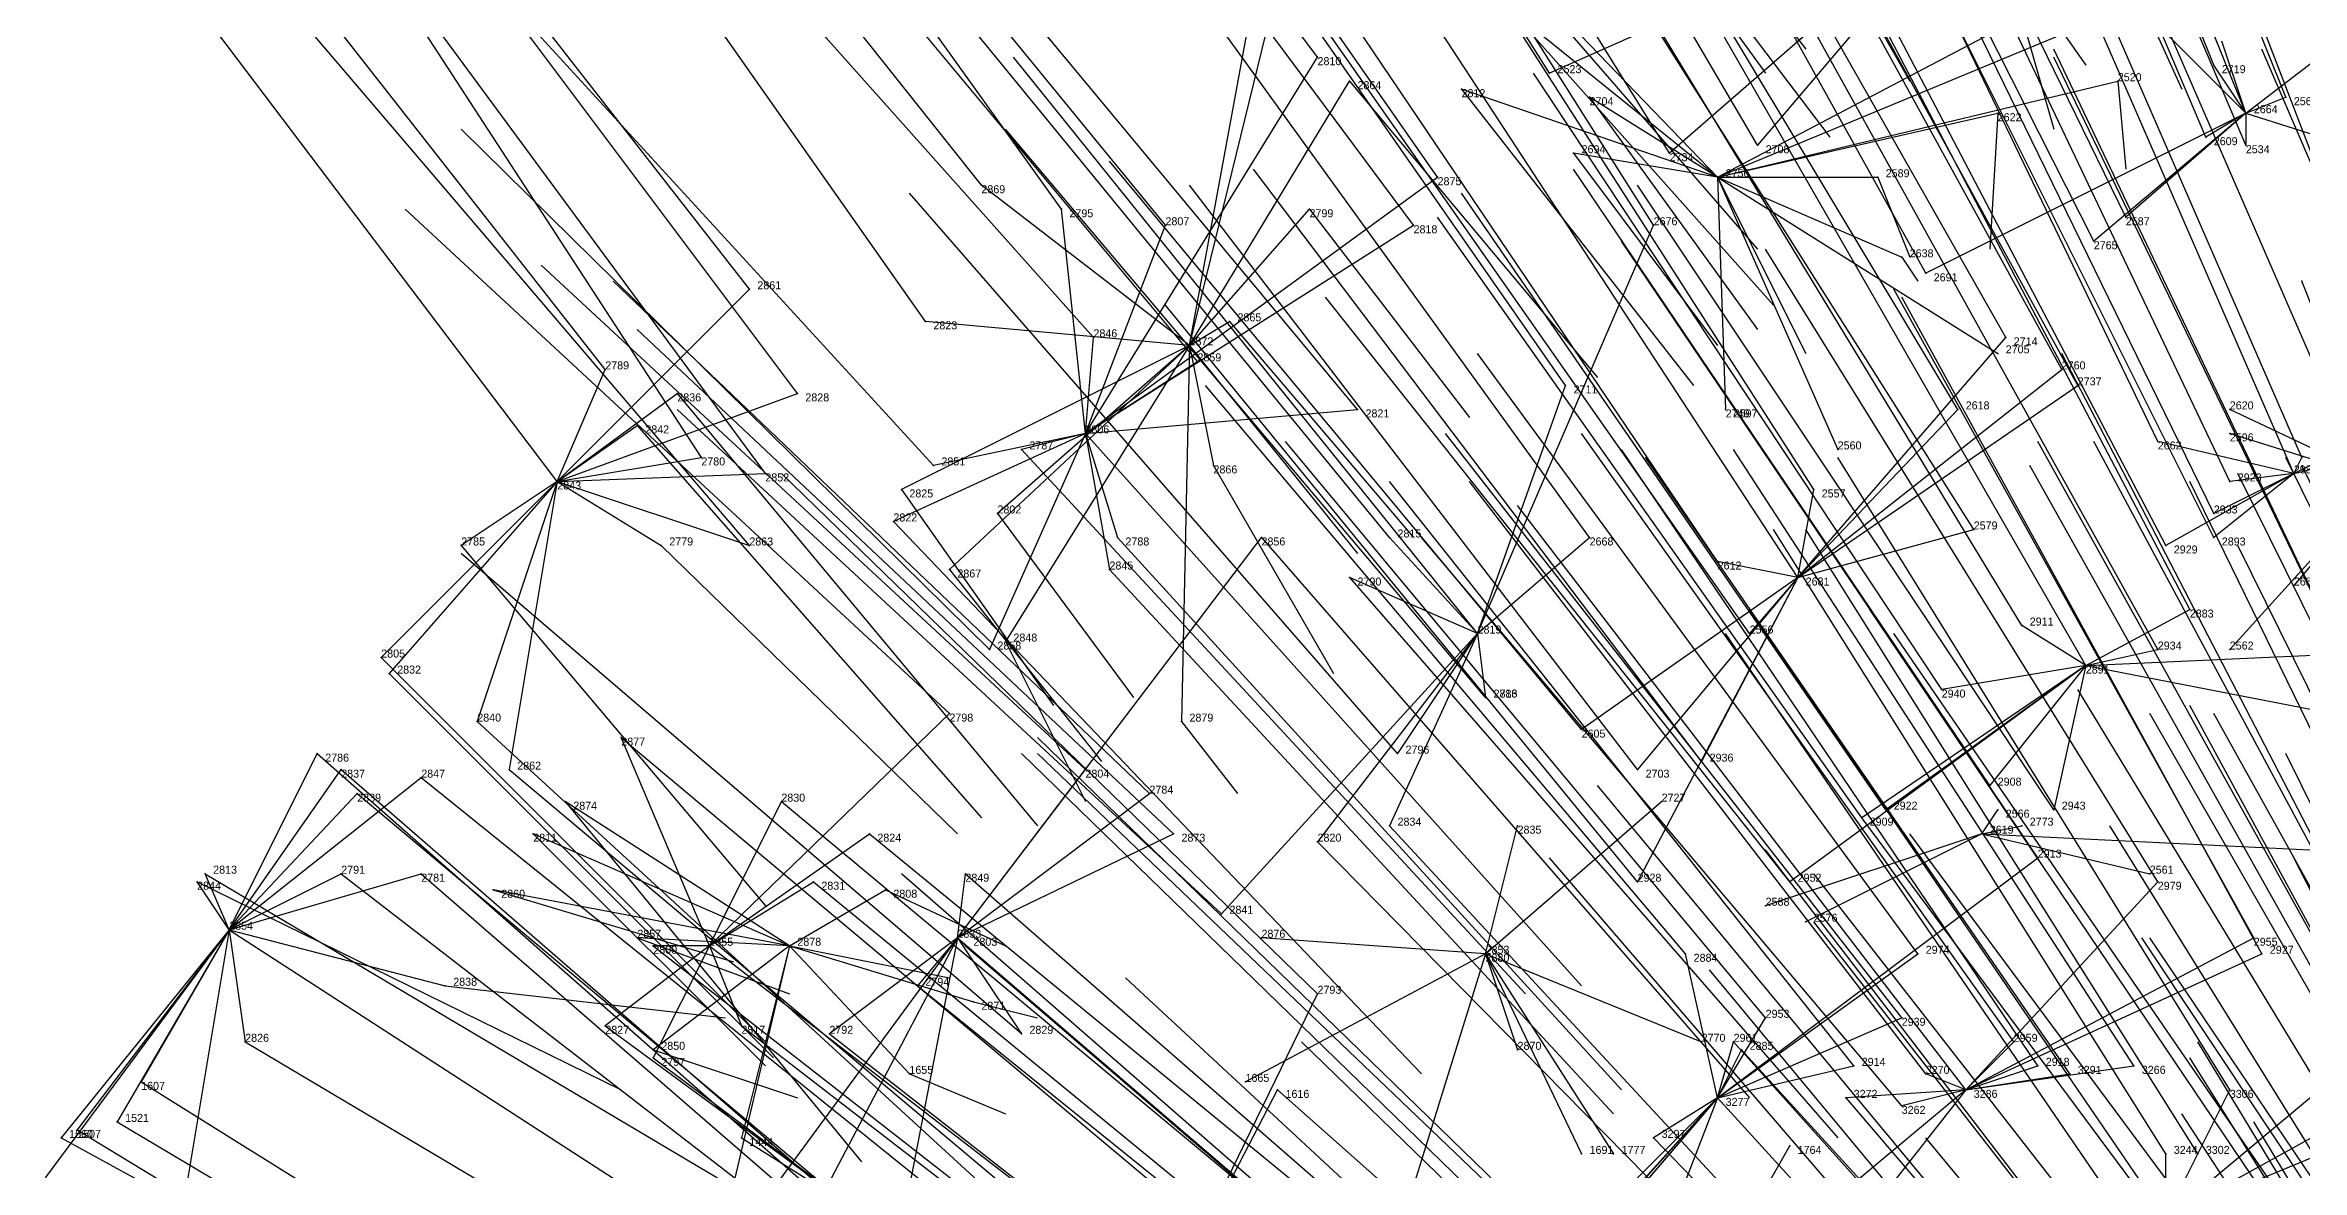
# Model space of a CAD drawing. Extents: x -0.5 to 0.59, y -0.5 to 0.58.
# Drawn here: x -0.433 to -0.151, y 0.243 to 0.3835 of the extents above; entities that cross this region are included whole.
import ezdxf

# ---------------------------------------------------------------- set-up
doc = ezdxf.new("R2010")
doc.units = 0
for name, color, linetype in [('Facilities', 3, 'CONTINUOUS'), ('Facilities_lines', 3, 'CONTINUOUS'), ('Normals', 1, 'CONTINUOUS'), ('Source_points', 5, 'CONTINUOUS'), ('Text', 3, 'CONTINUOUS')]:
    doc.layers.add(name, color=color, linetype=linetype)

msp = doc.modelspace()

# ---------------------------------------------------------------- linework, layer by layer
at = {"layer": 'Facilities', "color": 3}
for p in [(-0.158, 0.375, -1.018), (-0.224, 0.367, -1.25), (-0.29, 0.346, -1.25), (-0.303, 0.335, -1.13), (-0.152, 0.33, -0.909), (-0.369, 0.329, -1.236), (-0.214, 0.317, -0.956), (-0.254, 0.31, -1.003), (-0.178, 0.306, -0.885), (-0.191, 0.285, -1.25), (-0.41, 0.273, -1.233), (-0.35, 0.271, -1.108), (-0.34, 0.271, -1.25), (-0.319, 0.272, -1.049), (-0.253, 0.27, -1.25), (-0.224, 0.252, -0.842), (-0.193, 0.253, -0.794)]:
    msp.add_point(p, dxfattribs=at)
at = {"layer": 'Facilities_lines', "color": 3}
for p, q in [((-0.191, 0.404, -1.118), (-0.245, 0.38, -1.13)), ((-0.191, 0.404, -1.118), (-0.23, 0.37, -1.089)), ((-0.191, 0.404, -1.118), (-0.219, 0.371, -1.076)), ((-0.29, 0.346, -1.25), (-0.277, 0.399, -1.213)), ((-0.158, 0.375, -1.018), (-0.128, 0.398, -1.044)), ((-0.29, 0.346, -1.25), (-0.281, 0.395, -1.213)), ((-0.224, 0.367, -1.25), (-0.252, 0.396, -1.25)), ((-0.224, 0.367, -1.25), (-0.25, 0.388, -1.25)), ((-0.224, 0.367, -1.25), (-0.171, 0.389, -1.25)), ((-0.224, 0.367, -1.25), (-0.186, 0.387, -1.25)), ((-0.158, 0.375, -1.018), (-0.169, 0.386, -1.053)), ((-0.158, 0.375, -1.018), (-0.161, 0.384, -1.041)), ((-0.303, 0.335, -1.13), (-0.274, 0.382, -1.175)), ((-0.158, 0.375, -1.018), (-0.162, 0.381, -1.034)), ((-0.29, 0.346, -1.25), (-0.27, 0.379, -1.25)), ((-0.224, 0.367, -1.25), (-0.256, 0.378, -1.25)), ((-0.224, 0.367, -1.25), (-0.174, 0.379, -1.25)), ((-0.224, 0.367, -1.25), (-0.24, 0.377, -1.25)), ((-0.158, 0.375, -1.018), (-0.153, 0.377, -1.016)), ((-0.224, 0.367, -1.25), (-0.189, 0.375, -1.25)), ((-0.158, 0.375, -1.018), (-0.198, 0.355, -1.016)), ((-0.158, 0.375, -1.018), (-0.177, 0.359, -1.001)), ((-0.158, 0.375, -1.018), (-0.173, 0.362, -1.003)), ((-0.158, 0.375, -1.018), (-0.163, 0.372, -1.015)), ((-0.158, 0.375, -1.018), (-0.158, 0.371, -1.007)), ((-0.158, 0.375, -1.018), (-0.139, 0.369, -0.987)), ((-0.224, 0.367, -1.25), (-0.242, 0.37, -1.25)), ((-0.303, 0.335, -1.13), (-0.259, 0.367, -1.123)), ((-0.224, 0.367, -1.25), (-0.204, 0.367, -1.25)), ((-0.224, 0.367, -1.25), (-0.209, 0.333, -1.25)), ((-0.224, 0.367, -1.25), (-0.223, 0.338, -1.25)), ((-0.224, 0.367, -1.25), (-0.201, 0.357, -1.25)), ((-0.224, 0.367, -1.25), (-0.223, 0.338, -1.25)), ((-0.224, 0.367, -1.25), (-0.189, 0.345, -1.25)), ((-0.29, 0.346, -1.25), (-0.316, 0.366, -1.209)), ((-0.303, 0.335, -1.13), (-0.306, 0.363, -1.186)), ((-0.303, 0.335, -1.13), (-0.293, 0.361, -1.163)), ((-0.303, 0.335, -1.13), (-0.262, 0.361, -1.115)), ((-0.29, 0.346, -1.25), (-0.275, 0.363, -1.25)), ((-0.254, 0.31, -1.003), (-0.232, 0.361, -1.074)), ((-0.369, 0.329, -1.236), (-0.345, 0.353, -1.234)), ((-0.141, 0.329, -1.25), (-0.151, 0.354, -1.25)), ((-0.29, 0.346, -1.25), (-0.323, 0.349, -1.25)), ((-0.303, 0.335, -1.13), (-0.302, 0.347, -1.152)), ((-0.29, 0.346, -1.25), (-0.285, 0.349, -1.25)), ((-0.214, 0.317, -0.956), (-0.188, 0.347, -0.985)), ((-0.29, 0.346, -1.25), (-0.326, 0.328, -1.25)), ((-0.29, 0.346, -1.25), (-0.32, 0.318, -1.25)), ((-0.29, 0.346, -1.25), (-0.314, 0.325, -1.25)), ((-0.29, 0.346, -1.25), (-0.313, 0.309, -1.25)), ((-0.29, 0.346, -1.25), (-0.291, 0.299, -1.25)), ((-0.29, 0.346, -1.25), (-0.287, 0.331, -1.25)), ((-0.369, 0.329, -1.236), (-0.363, 0.343, -1.249)), ((-0.303, 0.335, -1.13), (-0.289, 0.344, -1.125)), ((-0.214, 0.317, -0.956), (-0.181, 0.343, -0.97)), ((-0.369, 0.329, -1.236), (-0.339, 0.34, -1.199)), ((-0.369, 0.329, -1.236), (-0.354, 0.34, -1.25)), ((-0.254, 0.31, -1.003), (-0.243, 0.341, -1.046)), ((-0.214, 0.317, -0.956), (-0.179, 0.341, -0.964)), ((-0.152, 0.33, -0.909), (-0.13, 0.341, -0.912)), ((-0.369, 0.329, -1.236), (-0.359, 0.336, -1.25)), ((-0.303, 0.335, -1.13), (-0.269, 0.338, -1.079)), ((-0.214, 0.317, -0.956), (-0.194, 0.338, -0.975)), ((-0.141, 0.329, -1.25), (-0.16, 0.338, -1.25)), ((-0.303, 0.335, -1.13), (-0.327, 0.324, -1.152)), ((-0.303, 0.335, -1.13), (-0.322, 0.331, -1.155)), ((-0.303, 0.335, -1.13), (-0.315, 0.308, -1.101)), ((-0.303, 0.335, -1.13), (-0.311, 0.333, -1.139)), ((-0.303, 0.335, -1.13), (-0.299, 0.322, -1.098)), ((-0.303, 0.335, -1.13), (-0.3, 0.318, -1.093)), ((-0.152, 0.33, -0.909), (-0.169, 0.334, -0.935)), ((-0.141, 0.329, -1.25), (-0.16, 0.335, -1.25)), ((-0.152, 0.33, -0.909), (-0.136, 0.334, -0.9)), ((-0.369, 0.329, -1.236), (-0.351, 0.332, -1.207)), ((-0.369, 0.329, -1.236), (-0.343, 0.33, -1.189)), ((-0.152, 0.33, -0.909), (-0.168, 0.321, -0.905)), ((-0.152, 0.33, -0.909), (-0.162, 0.322, -0.9)), ((-0.152, 0.33, -0.909), (-0.162, 0.325, -0.909)), ((-0.152, 0.33, -0.909), (-0.16, 0.329, -0.915)), ((-0.152, 0.33, -0.909), (-0.151, 0.332, -0.912)), ((-0.369, 0.329, -1.236), (-0.391, 0.307, -1.243)), ((-0.369, 0.329, -1.236), (-0.39, 0.305, -1.25)), ((-0.369, 0.329, -1.236), (-0.381, 0.321, -1.247)), ((-0.369, 0.329, -1.236), (-0.379, 0.299, -1.208)), ((-0.369, 0.329, -1.236), (-0.375, 0.293, -1.19)), ((-0.369, 0.329, -1.236), (-0.356, 0.321, -1.25)), ((-0.369, 0.329, -1.236), (-0.345, 0.321, -1.179)), ((-0.214, 0.317, -0.956), (-0.212, 0.328, -0.975)), ((-0.141, 0.329, -1.25), (-0.16, 0.308, -1.25)), ((-0.141, 0.329, -1.25), (-0.152, 0.316, -1.25)), ((-0.319, 0.272, -1.049), (-0.281, 0.322, -1.068)), ((-0.254, 0.31, -1.003), (-0.265, 0.322, -1.042)), ((-0.254, 0.31, -1.003), (-0.24, 0.322, -1.004)), ((-0.214, 0.317, -0.956), (-0.192, 0.323, -0.939)), ((-0.214, 0.317, -0.956), (-0.224, 0.319, -0.974)), ((-0.254, 0.31, -1.003), (-0.27, 0.317, -1.041)), ((-0.214, 0.317, -0.956), (-0.241, 0.298, -0.958)), ((-0.214, 0.317, -0.956), (-0.234, 0.293, -0.937)), ((-0.214, 0.317, -0.956), (-0.234, 0.279, -0.912)), ((-0.214, 0.317, -0.956), (-0.226, 0.294, -0.927)), ((-0.214, 0.317, -0.956), (-0.22, 0.31, -0.952)), ((-0.178, 0.306, -0.885), (-0.186, 0.311, -0.907)), ((-0.178, 0.306, -0.885), (-0.165, 0.313, -0.884)), ((-0.254, 0.31, -1.003), (-0.286, 0.275, -0.992)), ((-0.254, 0.31, -1.003), (-0.274, 0.284, -0.987)), ((-0.254, 0.31, -1.003), (-0.265, 0.286, -0.975)), ((-0.254, 0.31, -1.003), (-0.264, 0.295, -0.99)), ((-0.254, 0.31, -1.003), (-0.253, 0.302, -0.985)), ((-0.254, 0.31, -1.003), (-0.253, 0.302, -0.985)), ((-0.178, 0.306, -0.885), (-0.134, 0.308, -0.84)), ((-0.178, 0.306, -0.885), (-0.169, 0.308, -0.88)), ((-0.178, 0.306, -0.885), (-0.215, 0.279, -0.881)), ((-0.178, 0.306, -0.885), (-0.206, 0.287, -0.882)), ((-0.178, 0.306, -0.885), (-0.203, 0.288, -0.881)), ((-0.178, 0.306, -0.885), (-0.196, 0.303, -0.902)), ((-0.178, 0.306, -0.885), (-0.19, 0.291, -0.869)), ((-0.178, 0.306, -0.885), (-0.182, 0.288, -0.853)), ((-0.178, 0.306, -0.885), (-0.142, 0.299, -0.828)), ((-0.178, 0.306, -0.885), (-0.142, 0.299, -0.828)), ((-0.35, 0.271, -1.108), (-0.32, 0.3, -1.096)), ((-0.35, 0.271, -1.108), (-0.361, 0.297, -1.169)), ((-0.41, 0.273, -1.233), (-0.399, 0.295, -1.24)), ((-0.41, 0.273, -1.233), (-0.396, 0.293, -1.232)), ((-0.41, 0.273, -1.233), (-0.386, 0.292, -1.21)), ((-0.319, 0.272, -1.049), (-0.303, 0.293, -1.054)), ((-0.41, 0.273, -1.233), (-0.394, 0.29, -1.223)), ((-0.34, 0.271, -1.25), (-0.368, 0.289, -1.25)), ((-0.35, 0.271, -1.108), (-0.341, 0.289, -1.119)), ((-0.319, 0.272, -1.049), (-0.295, 0.29, -1.035)), ((-0.253, 0.27, -1.25), (-0.231, 0.289, -1.25)), ((-0.191, 0.285, -1.25), (-0.189, 0.288, -1.25)), ((-0.34, 0.271, -1.25), (-0.372, 0.285, -1.25)), ((-0.35, 0.271, -1.108), (-0.33, 0.285, -1.089)), ((-0.319, 0.272, -1.049), (-0.292, 0.285, -1.019)), ((-0.253, 0.27, -1.25), (-0.249, 0.286, -1.25)), ((-0.191, 0.285, -1.25), (-0.218, 0.276, -1.25)), ((-0.191, 0.285, -1.25), (-0.213, 0.274, -1.25)), ((-0.191, 0.285, -1.25), (-0.186, 0.286, -1.25)), ((-0.191, 0.285, -1.25), (-0.17, 0.28, -1.25)), ((-0.191, 0.285, -1.25), (-0.15, 0.283, -1.25)), ((-0.41, 0.273, -1.233), (-0.413, 0.28, -1.247)), ((-0.41, 0.273, -1.233), (-0.386, 0.28, -1.192)), ((-0.41, 0.273, -1.233), (-0.396, 0.28, -1.213)), ((-0.319, 0.272, -1.049), (-0.318, 0.28, -1.059)), ((-0.224, 0.252, -0.842), (-0.184, 0.282, -0.843)), ((-0.41, 0.273, -1.233), (-0.414, 0.279, -1.248)), ((-0.34, 0.271, -1.25), (-0.377, 0.278, -1.25)), ((-0.35, 0.271, -1.108), (-0.337, 0.279, -1.093)), ((-0.34, 0.271, -1.25), (-0.328, 0.278, -1.25)), ((-0.193, 0.253, -0.794), (-0.169, 0.279, -0.815)), ((-0.41, 0.273, -1.233), (-0.433, 0.242, -1.241)), ((-0.41, 0.273, -1.233), (-0.431, 0.247, -1.242)), ((-0.41, 0.273, -1.233), (-0.429, 0.248, -1.239)), ((-0.41, 0.273, -1.233), (-0.424, 0.249, -1.229)), ((-0.41, 0.273, -1.233), (-0.421, 0.254, -1.229)), ((-0.41, 0.273, -1.233), (-0.416, 0.237, -1.25)), ((-0.41, 0.273, -1.233), (-0.408, 0.259, -1.209)), ((-0.41, 0.273, -1.233), (-0.383, 0.266, -1.25)), ((-0.35, 0.271, -1.108), (-0.363, 0.261, -1.118)), ((-0.34, 0.271, -1.25), (-0.359, 0.272, -1.25)), ((-0.35, 0.271, -1.108), (-0.357, 0.257, -1.099)), ((-0.35, 0.271, -1.108), (-0.357, 0.271, -1.121)), ((-0.34, 0.271, -1.25), (-0.357, 0.258, -1.25)), ((-0.319, 0.272, -1.049), (-0.351, 0.211, -1.025)), ((-0.35, 0.271, -1.108), (-0.346, 0.261, -1.083)), ((-0.34, 0.271, -1.25), (-0.348, 0.237, -1.25)), ((-0.34, 0.271, -1.25), (-0.346, 0.247, -1.25)), ((-0.319, 0.272, -1.049), (-0.344, 0.238, -1.046)), ((-0.34, 0.271, -1.25), (-0.325, 0.255, -1.25)), ((-0.34, 0.271, -1.25), (-0.317, 0.264, -1.25)), ((-0.319, 0.272, -1.049), (-0.335, 0.26, -1.061)), ((-0.319, 0.272, -1.049), (-0.325, 0.241, -1.012)), ((-0.319, 0.272, -1.049), (-0.324, 0.266, -1.047)), ((-0.319, 0.272, -1.049), (-0.318, 0.271, -1.045)), ((-0.319, 0.272, -1.049), (-0.311, 0.26, -1.014)), ((-0.253, 0.27, -1.25), (-0.281, 0.272, -1.25)), ((-0.193, 0.253, -0.794), (-0.157, 0.272, -0.784)), ((-0.253, 0.27, -1.25), (-0.283, 0.254, -1.25)), ((-0.253, 0.27, -1.25), (-0.262, 0.241, -1.25)), ((-0.253, 0.27, -1.25), (-0.241, 0.245, -1.25)), ((-0.253, 0.27, -1.25), (-0.237, 0.245, -1.25)), ((-0.253, 0.27, -1.25), (-0.253, 0.27, -1.25)), ((-0.253, 0.27, -1.25), (-0.249, 0.258, -1.25)), ((-0.253, 0.27, -1.25), (-0.226, 0.259, -1.25)), ((-0.224, 0.252, -0.842), (-0.228, 0.27, -0.882)), ((-0.224, 0.252, -0.842), (-0.199, 0.27, -0.838)), ((-0.193, 0.253, -0.794), (-0.156, 0.27, -0.78)), ((-0.293, 0.226, -0.926), (-0.274, 0.265, -0.954)), ((-0.224, 0.252, -0.842), (-0.218, 0.262, -0.853)), ((-0.224, 0.252, -0.842), (-0.201, 0.262, -0.825)), ((-0.168, 0.237, -0.726), (-0.138, 0.262, -0.74)), ((-0.224, 0.252, -0.842), (-0.222, 0.259, -0.853)), ((-0.224, 0.252, -0.842), (-0.221, 0.258, -0.849)), ((-0.193, 0.253, -0.794), (-0.187, 0.259, -0.8)), ((-0.224, 0.252, -0.842), (-0.207, 0.256, -0.823)), ((-0.193, 0.253, -0.794), (-0.198, 0.255, -0.808)), ((-0.193, 0.253, -0.794), (-0.184, 0.256, -0.788)), ((-0.193, 0.253, -0.794), (-0.172, 0.256, -0.77)), ((-0.193, 0.253, -0.794), (-0.18, 0.255, -0.781)), ((-0.293, 0.226, -0.926), (-0.279, 0.253, -0.94)), ((-0.224, 0.252, -0.842), (-0.244, 0.23, -0.839)), ((-0.224, 0.252, -0.842), (-0.242, 0.232, -0.838)), ((-0.224, 0.252, -0.842), (-0.242, 0.231, -0.837)), ((-0.224, 0.252, -0.842), (-0.236, 0.238, -0.839)), ((-0.224, 0.252, -0.842), (-0.236, 0.24, -0.84)), ((-0.224, 0.252, -0.842), (-0.232, 0.247, -0.847)), ((-0.224, 0.252, -0.842), (-0.231, 0.234, -0.821)), ((-0.193, 0.253, -0.794), (-0.217, 0.233, -0.796)), ((-0.193, 0.253, -0.794), (-0.208, 0.252, -0.817)), ((-0.193, 0.253, -0.794), (-0.204, 0.239, -0.784)), ((-0.193, 0.253, -0.794), (-0.201, 0.251, -0.804)), ((-0.168, 0.237, -0.726), (-0.139, 0.253, -0.722)), ((-0.168, 0.237, -0.726), (-0.16, 0.253, -0.748)), ((-0.168, 0.237, -0.726), (-0.139, 0.249, -0.714)), ((-0.236, 0.209, -1.25), (-0.215, 0.246, -1.25)), ((-0.168, 0.237, -0.726), (-0.168, 0.245, -0.743)), ((-0.168, 0.237, -0.726), (-0.164, 0.245, -0.737))]:
    msp.add_line(p, q, dxfattribs=at)
at = {"layer": 'Normals', "color": 1}
for p, q in [((-0.162, 0.381, -1.034), (-0.196, 0.467, -0.996)), ((-0.274, 0.382, -1.175), (-0.333, 0.461, -1.163)), ((-0.158, 0.375, -1.018), (-0.193, 0.461, -0.98)), ((-0.153, 0.377, -1.016), (-0.187, 0.462, -0.978)), ((-0.245, 0.38, -1.13), (-0.294, 0.458, -1.092)), ((-0.163, 0.372, -1.015), (-0.199, 0.457, -0.977)), ((-0.158, 0.371, -1.007), (-0.194, 0.456, -0.97)), ((-0.23, 0.37, -1.089), (-0.279, 0.449, -1.052)), ((-0.219, 0.371, -1.076), (-0.266, 0.451, -1.039)), ((-0.173, 0.362, -1.003), (-0.214, 0.446, -0.966)), ((-0.316, 0.366, -1.209), (-0.378, 0.444, -1.209)), ((-0.306, 0.363, -1.186), (-0.364, 0.444, -1.179)), ((-0.259, 0.367, -1.123), (-0.312, 0.443, -1.085)), ((-0.232, 0.361, -1.074), (-0.282, 0.44, -1.037)), ((-0.177, 0.359, -1.001), (-0.219, 0.442, -0.965)), ((-0.293, 0.361, -1.163), (-0.356, 0.438, -1.15)), ((-0.262, 0.361, -1.115), (-0.317, 0.435, -1.077)), ((-0.198, 0.355, -1.016), (-0.243, 0.436, -0.979)), ((-0.345, 0.353, -1.234), (-0.405, 0.43, -1.255)), ((-0.188, 0.347, -0.985), (-0.234, 0.428, -0.949)), ((-0.181, 0.343, -0.97), (-0.226, 0.425, -0.934)), ((-0.302, 0.347, -1.152), (-0.368, 0.421, -1.132)), ((-0.243, 0.422, -1.25), (-0.213, 0.383, -1.163)), ((-0.179, 0.341, -0.964), (-0.224, 0.423, -0.928)), ((-0.206, 0.421, -1.25), (-0.178, 0.381, -1.163)), ((-0.339, 0.34, -1.199), (-0.399, 0.42, -1.202)), ((-0.194, 0.338, -0.975), (-0.242, 0.418, -0.939)), ((-0.136, 0.334, -0.9), (-0.169, 0.42, -0.864)), ((-0.351, 0.332, -1.207), (-0.405, 0.415, -1.222)), ((-0.289, 0.344, -1.125), (-0.349, 0.416, -1.087)), ((-0.243, 0.341, -1.046), (-0.296, 0.417, -1.009)), ((-0.245, 0.417, -1.25), (-0.218, 0.38, -1.161)), ((-0.221, 0.416, -1.25), (-0.2, 0.379, -1.159)), ((-0.169, 0.334, -0.935), (-0.209, 0.417, -0.897)), ((-0.152, 0.33, -0.909), (-0.189, 0.415, -0.872)), ((-0.151, 0.332, -0.912), (-0.188, 0.417, -0.875)), ((-0.323, 0.349, -1.25), (-0.368, 0.413, -1.312)), ((-0.16, 0.329, -0.915), (-0.2, 0.413, -0.878)), ((-0.343, 0.33, -1.189), (-0.402, 0.41, -1.187)), ((-0.269, 0.338, -1.079), (-0.328, 0.409, -1.043)), ((-0.238, 0.409, -1.25), (-0.21, 0.372, -1.161)), ((-0.162, 0.325, -0.909), (-0.203, 0.409, -0.872)), ((-0.363, 0.343, -1.249), (-0.414, 0.408, -1.305)), ((-0.212, 0.328, -0.975), (-0.262, 0.406, -0.94)), ((-0.162, 0.322, -0.9), (-0.203, 0.404, -0.862)), ((-0.322, 0.331, -1.155), (-0.388, 0.403, -1.131)), ((-0.192, 0.323, -0.939), (-0.242, 0.402, -0.904)), ((-0.168, 0.321, -0.905), (-0.211, 0.403, -0.867)), ((-0.24, 0.322, -1.004), (-0.295, 0.398, -0.968)), ((-0.369, 0.329, -1.236), (-0.419, 0.395, -1.292)), ((-0.345, 0.321, -1.179), (-0.409, 0.396, -1.163)), ((-0.224, 0.319, -0.974), (-0.276, 0.396, -0.939)), ((-0.214, 0.317, -0.956), (-0.265, 0.395, -0.92)), ((-0.252, 0.396, -1.25), (-0.219, 0.358, -1.163)), ((-0.165, 0.313, -0.884), (-0.208, 0.395, -0.846)), ((-0.265, 0.322, -1.042), (-0.324, 0.394, -1.005)), ((-0.134, 0.308, -0.84), (-0.171, 0.393, -0.801)), ((-0.186, 0.311, -0.907), (-0.234, 0.39, -0.869)), ((-0.22, 0.31, -0.952), (-0.274, 0.387, -0.915)), ((-0.25, 0.388, -1.25), (-0.217, 0.351, -1.163)), ((-0.169, 0.308, -0.88), (-0.214, 0.389, -0.841)), ((-0.186, 0.387, -1.25), (-0.182, 0.373, -1.151)), ((-0.171, 0.389, -1.25), (-0.166, 0.378, -1.151)), ((-0.178, 0.306, -0.885), (-0.224, 0.386, -0.846)), ((-0.254, 0.31, -1.003), (-0.312, 0.382, -0.965)), ((-0.142, 0.299, -0.828), (-0.182, 0.383, -0.79)), ((-0.142, 0.299, -0.828), (-0.182, 0.382, -0.789)), ((-0.119, 0.297, -0.8), (-0.156, 0.383, -0.764)), ((-0.27, 0.379, -1.25), (-0.239, 0.342, -1.162)), ((-0.256, 0.378, -1.25), (-0.227, 0.341, -1.162)), ((-0.196, 0.303, -0.902), (-0.247, 0.38, -0.864)), ((-0.174, 0.379, -1.25), (-0.173, 0.368, -1.151)), ((-0.24, 0.377, -1.25), (-0.219, 0.348, -1.156)), ((-0.315, 0.308, -1.101), (-0.381, 0.373, -1.064)), ((-0.253, 0.302, -0.985), (-0.313, 0.373, -0.947)), ((-0.253, 0.302, -0.985), (-0.313, 0.373, -0.947)), ((-0.189, 0.375, -1.25), (-0.19, 0.358, -1.151)), ((-0.242, 0.37, -1.25), (-0.224, 0.346, -1.155)), ((-0.241, 0.298, -0.958), (-0.3, 0.369, -0.92)), ((-0.226, 0.294, -0.927), (-0.282, 0.368, -0.89)), ((-0.19, 0.291, -0.869), (-0.242, 0.368, -0.832)), ((-0.224, 0.367, -1.25), (-0.213, 0.345, -1.153)), ((-0.204, 0.367, -1.25), (-0.2, 0.357, -1.151)), ((-0.264, 0.295, -0.99), (-0.325, 0.365, -0.952)), ((-0.234, 0.293, -0.937), (-0.29, 0.366, -0.899)), ((-0.203, 0.288, -0.881), (-0.256, 0.365, -0.844)), ((-0.182, 0.288, -0.853), (-0.234, 0.366, -0.816)), ((-0.32, 0.3, -1.096), (-0.388, 0.363, -1.059)), ((-0.275, 0.363, -1.25), (-0.255, 0.337, -1.156)), ((-0.206, 0.287, -0.882), (-0.259, 0.362, -0.845)), ((-0.184, 0.282, -0.843), (-0.236, 0.359, -0.806)), ((-0.303, 0.293, -1.054), (-0.371, 0.356, -1.016)), ((-0.169, 0.279, -0.815), (-0.218, 0.358, -0.779)), ((-0.201, 0.357, -1.25), (-0.199, 0.354, -1.15)), ((-0.295, 0.29, -1.035), (-0.362, 0.354, -0.997)), ((-0.157, 0.272, -0.784), (-0.202, 0.353, -0.749)), ((-0.151, 0.354, -1.25), (-0.151, 0.354, -1.15)), ((-0.234, 0.279, -0.912), (-0.293, 0.351, -0.875)), ((-0.215, 0.279, -0.881), (-0.273, 0.352, -0.845)), ((-0.156, 0.27, -0.78), (-0.201, 0.352, -0.744)), ((-0.292, 0.285, -1.019), (-0.359, 0.348, -0.98)), ((-0.285, 0.349, -1.25), (-0.262, 0.322, -1.157)), ((-0.29, 0.346, -1.25), (-0.269, 0.32, -1.156)), ((-0.199, 0.27, -0.838), (-0.254, 0.345, -0.802)), ((-0.189, 0.345, -1.25), (-0.189, 0.345, -1.15)), ((-0.138, 0.262, -0.74), (-0.181, 0.345, -0.704)), ((-0.354, 0.34, -1.25), (-0.309, 0.286, -1.179)), ((-0.228, 0.27, -0.882), (-0.288, 0.341, -0.846)), ((-0.359, 0.336, -1.25), (-0.316, 0.287, -1.174)), ((-0.286, 0.275, -0.992), (-0.354, 0.338, -0.954)), ((-0.223, 0.338, -1.25), (-0.223, 0.338, -1.15)), ((-0.223, 0.338, -1.25), (-0.223, 0.338, -1.15)), ((-0.16, 0.338, -1.25), (-0.16, 0.338, -1.15)), ((-0.311, 0.333, -1.139), (-0.248, 0.265, -1.176)), ((-0.303, 0.335, -1.13), (-0.241, 0.266, -1.167)), ((-0.218, 0.262, -0.853), (-0.278, 0.334, -0.817)), ((-0.201, 0.262, -0.825), (-0.258, 0.335, -0.788)), ((-0.187, 0.259, -0.8), (-0.241, 0.335, -0.763)), ((-0.184, 0.256, -0.788), (-0.236, 0.333, -0.752)), ((-0.172, 0.256, -0.77), (-0.222, 0.333, -0.732)), ((-0.209, 0.333, -1.25), (-0.209, 0.333, -1.15)), ((-0.139, 0.253, -0.722), (-0.184, 0.334, -0.685)), ((-0.133, 0.252, -0.712), (-0.177, 0.334, -0.676)), ((-0.16, 0.335, -1.25), (-0.16, 0.335, -1.15)), ((-0.274, 0.265, -0.954), (-0.341, 0.33, -0.917)), ((-0.287, 0.331, -1.25), (-0.272, 0.305, -1.155)), ((-0.18, 0.255, -0.781), (-0.233, 0.332, -0.744)), ((-0.16, 0.253, -0.748), (-0.209, 0.332, -0.71)), ((-0.139, 0.249, -0.714), (-0.185, 0.331, -0.677)), ((-0.118, 0.247, -0.684), (-0.159, 0.33, -0.647)), ((-0.112, 0.249, -0.682), (-0.153, 0.332, -0.645)), ((-0.11, 0.247, -0.675), (-0.151, 0.331, -0.639)), ((-0.326, 0.328, -1.25), (-0.307, 0.301, -1.155)), ((-0.207, 0.256, -0.823), (-0.265, 0.329, -0.787)), ((-0.198, 0.255, -0.808), (-0.255, 0.329, -0.771)), ((-0.124, 0.245, -0.687), (-0.165, 0.329, -0.651)), ((-0.314, 0.325, -1.25), (-0.297, 0.302, -1.154)), ((-0.193, 0.253, -0.794), (-0.249, 0.326, -0.757)), ((-0.327, 0.324, -1.152), (-0.261, 0.255, -1.18)), ((-0.299, 0.322, -1.098), (-0.236, 0.253, -1.135)), ((-0.281, 0.322, -1.068), (-0.22, 0.252, -1.104)), ((-0.201, 0.251, -0.804), (-0.261, 0.322, -0.767)), ((-0.168, 0.245, -0.743), (-0.217, 0.323, -0.705)), ((-0.164, 0.245, -0.737), (-0.213, 0.323, -0.699)), ((-0.381, 0.321, -1.247), (-0.343, 0.276, -1.166)), ((-0.311, 0.26, -1.014), (-0.381, 0.32, -0.976)), ((-0.356, 0.321, -1.25), (-0.319, 0.285, -1.164)), ((-0.118, 0.238, -0.663), (-0.159, 0.321, -0.625)), ((-0.32, 0.318, -1.25), (-0.301, 0.294, -1.155)), ((-0.3, 0.318, -1.093), (-0.237, 0.25, -1.131)), ((-0.27, 0.317, -1.041), (-0.209, 0.247, -1.078)), ((-0.152, 0.316, -1.25), (-0.152, 0.316, -1.15)), ((-0.168, 0.237, -0.726), (-0.22, 0.313, -0.688)), ((-0.153, 0.236, -0.703), (-0.205, 0.313, -0.665)), ((-0.313, 0.309, -1.25), (-0.303, 0.289, -1.153)), ((-0.171, 0.234, -0.724), (-0.223, 0.31, -0.686)), ((-0.149, 0.233, -0.692), (-0.202, 0.31, -0.655)), ((-0.16, 0.308, -1.25), (-0.16, 0.308, -1.15)), ((-0.391, 0.307, -1.243), (-0.343, 0.259, -1.17)), ((-0.39, 0.305, -1.25), (-0.342, 0.257, -1.177)), ((-0.131, 0.224, -0.649), (-0.179, 0.303, -0.611)), ((-0.379, 0.299, -1.208), (-0.307, 0.233, -1.19)), ((-0.291, 0.299, -1.25), (-0.284, 0.29, -1.151)), ((-0.124, 0.22, -0.631), (-0.17, 0.3, -0.593)), ((-0.121, 0.22, -0.628), (-0.165, 0.301, -0.591)), ((-0.117, 0.219, -0.62), (-0.162, 0.3, -0.583)), ((-0.361, 0.297, -1.169), (-0.287, 0.235, -1.195)), ((-0.242, 0.232, -0.838), (-0.309, 0.297, -0.801)), ((-0.399, 0.295, -1.24), (-0.332, 0.236, -1.193)), ((-0.244, 0.23, -0.839), (-0.311, 0.295, -0.802)), ((-0.242, 0.231, -0.837), (-0.309, 0.295, -0.8)), ((-0.112, 0.212, -0.599), (-0.153, 0.295, -0.562)), ((-0.396, 0.293, -1.232), (-0.335, 0.24, -1.173)), ((-0.386, 0.292, -1.21), (-0.309, 0.23, -1.199)), ((-0.375, 0.293, -1.19), (-0.3, 0.23, -1.209)), ((-0.18, 0.22, -0.711), (-0.239, 0.291, -0.673)), ((-0.394, 0.29, -1.223), (-0.32, 0.228, -1.198)), ((-0.368, 0.289, -1.25), (-0.331, 0.244, -1.169)), ((-0.341, 0.289, -1.119), (-0.27, 0.23, -1.155)), ((-0.231, 0.289, -1.25), (-0.231, 0.289, -1.15)), ((-0.189, 0.288, -1.25), (-0.189, 0.288, -1.15)), ((-0.372, 0.285, -1.25), (-0.343, 0.256, -1.159)), ((-0.33, 0.285, -1.089), (-0.258, 0.226, -1.126)), ((-0.265, 0.286, -0.975), (-0.202, 0.218, -1.013)), ((-0.249, 0.286, -1.25), (-0.249, 0.286, -1.15)), ((-0.151, 0.213, -0.652), (-0.206, 0.287, -0.614)), ((-0.145, 0.211, -0.64), (-0.2, 0.285, -0.603)), ((-0.191, 0.285, -1.25), (-0.191, 0.285, -1.15)), ((-0.186, 0.286, -1.25), (-0.186, 0.286, -1.15)), ((-0.126, 0.207, -0.606), (-0.175, 0.286, -0.57)), ((-0.274, 0.284, -0.987), (-0.21, 0.219, -1.026)), ((-0.162, 0.21, -0.663), (-0.218, 0.283, -0.625)), ((-0.413, 0.28, -1.247), (-0.349, 0.242, -1.18)), ((-0.396, 0.28, -1.213), (-0.317, 0.219, -1.219)), ((-0.386, 0.28, -1.192), (-0.311, 0.215, -1.208)), ((-0.256, 0.219, -0.843), (-0.326, 0.28, -0.805)), ((-0.318, 0.28, -1.059), (-0.248, 0.219, -1.096)), ((-0.184, 0.211, -0.7), (-0.245, 0.282, -0.663)), ((-0.155, 0.207, -0.646), (-0.212, 0.28, -0.608)), ((-0.17, 0.28, -1.25), (-0.17, 0.28, -1.15)), ((-0.11, 0.2, -0.569), (-0.152, 0.282, -0.532)), ((-0.414, 0.279, -1.248), (-0.361, 0.253, -1.167)), ((-0.377, 0.278, -1.25), (-0.347, 0.269, -1.155)), ((-0.337, 0.279, -1.093), (-0.265, 0.22, -1.13)), ((-0.328, 0.278, -1.25), (-0.313, 0.271, -1.151)), ((-0.218, 0.276, -1.25), (-0.218, 0.276, -1.15)), ((-0.213, 0.274, -1.25), (-0.213, 0.274, -1.15)), ((-0.155, 0.201, -0.634), (-0.212, 0.274, -0.597)), ((-0.41, 0.273, -1.233), (-0.328, 0.22, -1.217)), ((-0.359, 0.272, -1.25), (-0.34, 0.265, -1.152)), ((-0.357, 0.271, -1.121), (-0.284, 0.214, -1.158)), ((-0.35, 0.271, -1.108), (-0.276, 0.214, -1.144)), ((-0.34, 0.271, -1.25), (-0.32, 0.267, -1.152)), ((-0.319, 0.272, -1.049), (-0.249, 0.212, -1.087)), ((-0.318, 0.271, -1.045), (-0.248, 0.211, -1.083)), ((-0.281, 0.272, -1.25), (-0.281, 0.272, -1.15)), ((-0.119, 0.194, -0.57), (-0.171, 0.272, -0.533)), ((-0.118, 0.195, -0.569), (-0.17, 0.272, -0.532)), ((-0.253, 0.27, -1.25), (-0.253, 0.27, -1.15)), ((-0.253, 0.27, -1.25), (-0.253, 0.27, -1.15)), ((-0.166, 0.197, -0.643), (-0.225, 0.268, -0.606)), ((-0.383, 0.266, -1.25), (-0.348, 0.262, -1.156)), ((-0.324, 0.266, -1.047), (-0.252, 0.208, -1.085)), ((-0.23, 0.204, -0.769), (-0.298, 0.267, -0.731)), ((-0.317, 0.264, -1.25), (-0.309, 0.262, -1.15)), ((-0.363, 0.261, -1.118), (-0.288, 0.206, -1.155)), ((-0.346, 0.261, -1.083), (-0.272, 0.204, -1.12)), ((-0.335, 0.26, -1.061), (-0.262, 0.203, -1.099)), ((-0.408, 0.259, -1.209), (-0.322, 0.208, -1.21)), ((-0.357, 0.258, -1.25), (-0.339, 0.252, -1.152)), ((-0.357, 0.257, -1.099), (-0.282, 0.201, -1.136)), ((-0.209, 0.194, -0.712), (-0.276, 0.259, -0.676)), ((-0.249, 0.258, -1.25), (-0.249, 0.258, -1.15)), ((-0.226, 0.259, -1.25), (-0.226, 0.259, -1.15)), ((-0.222, 0.259, -0.853), (-0.16, 0.19, -0.889)), ((-0.221, 0.258, -0.849), (-0.158, 0.189, -0.885)), ((-0.116, 0.179, -0.533), (-0.165, 0.257, -0.495)), ((-0.116, 0.18, -0.535), (-0.164, 0.259, -0.497)), ((-0.421, 0.254, -1.229), (-0.336, 0.201, -1.229)), ((-0.325, 0.255, -1.25), (-0.313, 0.25, -1.151)), ((-0.283, 0.254, -1.25), (-0.283, 0.254, -1.15)), ((-0.279, 0.253, -0.94), (-0.209, 0.191, -0.977)), ((-0.224, 0.252, -0.842), (-0.161, 0.183, -0.878)), ((-0.208, 0.252, -0.817), (-0.148, 0.182, -0.855)), ((-0.424, 0.249, -1.229), (-0.338, 0.198, -1.239)), ((-0.115, 0.172, -0.518), (-0.166, 0.25, -0.481)), ((-0.109, 0.17, -0.505), (-0.157, 0.249, -0.466)), ((-0.431, 0.247, -1.242), (-0.345, 0.2, -1.224)), ((-0.429, 0.248, -1.239), (-0.345, 0.197, -1.221)), ((-0.346, 0.247, -1.25), (-0.33, 0.237, -1.152)), ((-0.232, 0.247, -0.847), (-0.167, 0.18, -0.884)), ((-0.215, 0.246, -1.25), (-0.215, 0.246, -1.15)), ((-0.138, 0.175, -0.557), (-0.198, 0.247, -0.521)), ((-0.241, 0.245, -1.25), (-0.241, 0.245, -1.15)), ((-0.237, 0.245, -1.25), (-0.237, 0.245, -1.15))]:
    msp.add_line(p, q, dxfattribs=at)
at = {"layer": 'Source_points', "color": 5}
for p in [(-0.274, 0.382, -1.175), (-0.162, 0.381, -1.034), (-0.27, 0.379, -1.25), (-0.256, 0.378, -1.25), (-0.245, 0.38, -1.13), (-0.174, 0.379, -1.25), (-0.24, 0.377, -1.25), (-0.153, 0.377, -1.016), (-0.189, 0.375, -1.25), (-0.242, 0.37, -1.25), (-0.23, 0.37, -1.089), (-0.219, 0.371, -1.076), (-0.163, 0.372, -1.015), (-0.158, 0.371, -1.007), (-0.259, 0.367, -1.123), (-0.204, 0.367, -1.25), (-0.316, 0.366, -1.209), (-0.306, 0.363, -1.186), (-0.293, 0.361, -1.163), (-0.275, 0.363, -1.25), (-0.262, 0.361, -1.115), (-0.232, 0.361, -1.074), (-0.173, 0.362, -1.003), (-0.177, 0.359, -1.001), (-0.201, 0.357, -1.25), (-0.345, 0.353, -1.234), (-0.198, 0.355, -1.016), (-0.151, 0.354, -1.25), (-0.323, 0.349, -1.25), (-0.302, 0.347, -1.152), (-0.285, 0.349, -1.25), (-0.188, 0.347, -0.985), (-0.189, 0.345, -1.25), (-0.363, 0.343, -1.249), (-0.289, 0.344, -1.125), (-0.181, 0.343, -0.97), (-0.354, 0.34, -1.25), (-0.339, 0.34, -1.199), (-0.243, 0.341, -1.046), (-0.179, 0.341, -0.964), (-0.359, 0.336, -1.25), (-0.269, 0.338, -1.079), (-0.223, 0.338, -1.25), (-0.223, 0.338, -1.25), (-0.194, 0.338, -0.975), (-0.16, 0.338, -1.25), (-0.311, 0.333, -1.139), (-0.209, 0.333, -1.25), (-0.169, 0.334, -0.935), (-0.16, 0.335, -1.25), (-0.351, 0.332, -1.207), (-0.343, 0.33, -1.189), (-0.322, 0.331, -1.155), (-0.287, 0.331, -1.25), (-0.151, 0.332, -0.912), (-0.326, 0.328, -1.25), (-0.212, 0.328, -0.975), (-0.16, 0.329, -0.915), (-0.314, 0.325, -1.25), (-0.162, 0.325, -0.909), (-0.327, 0.324, -1.152), (-0.299, 0.322, -1.098), (-0.281, 0.322, -1.068), (-0.265, 0.322, -1.042), (-0.24, 0.322, -1.004), (-0.192, 0.323, -0.939), (-0.162, 0.322, -0.9), (-0.381, 0.321, -1.247), (-0.356, 0.321, -1.25), (-0.345, 0.321, -1.179), (-0.224, 0.319, -0.974), (-0.168, 0.321, -0.905), (-0.32, 0.318, -1.25), (-0.3, 0.318, -1.093), (-0.27, 0.317, -1.041), (-0.152, 0.316, -1.25), (-0.186, 0.311, -0.907), (-0.165, 0.313, -0.884), (-0.315, 0.308, -1.101), (-0.313, 0.309, -1.25), (-0.22, 0.31, -0.952), (-0.169, 0.308, -0.88), (-0.16, 0.308, -1.25), (-0.391, 0.307, -1.243), (-0.39, 0.305, -1.25), (-0.253, 0.302, -0.985), (-0.253, 0.302, -0.985), (-0.196, 0.303, -0.902), (-0.379, 0.299, -1.208), (-0.32, 0.3, -1.096), (-0.291, 0.299, -1.25), (-0.361, 0.297, -1.169), (-0.241, 0.298, -0.958), (-0.399, 0.295, -1.24), (-0.264, 0.295, -0.99), (-0.226, 0.294, -0.927), (-0.396, 0.293, -1.232), (-0.386, 0.292, -1.21), (-0.375, 0.293, -1.19), (-0.303, 0.293, -1.054), (-0.234, 0.293, -0.937), (-0.19, 0.291, -0.869), (-0.394, 0.29, -1.223), (-0.368, 0.289, -1.25), (-0.341, 0.289, -1.119), (-0.295, 0.29, -1.035), (-0.231, 0.289, -1.25), (-0.203, 0.288, -0.881), (-0.189, 0.288, -1.25), (-0.182, 0.288, -0.853), (-0.372, 0.285, -1.25), (-0.33, 0.285, -1.089), (-0.292, 0.285, -1.019), (-0.265, 0.286, -0.975), (-0.249, 0.286, -1.25), (-0.206, 0.287, -0.882), (-0.186, 0.286, -1.25), (-0.274, 0.284, -0.987), (-0.413, 0.28, -1.247), (-0.396, 0.28, -1.213), (-0.386, 0.28, -1.192), (-0.318, 0.28, -1.059), (-0.184, 0.282, -0.843), (-0.17, 0.28, -1.25), (-0.414, 0.279, -1.248), (-0.377, 0.278, -1.25), (-0.337, 0.279, -1.093), (-0.328, 0.278, -1.25), (-0.234, 0.279, -0.912), (-0.215, 0.279, -0.881), (-0.169, 0.279, -0.815), (-0.286, 0.275, -0.992), (-0.218, 0.276, -1.25), (-0.213, 0.274, -1.25), (-0.359, 0.272, -1.25), (-0.357, 0.271, -1.121), (-0.318, 0.271, -1.045), (-0.281, 0.272, -1.25), (-0.157, 0.272, -0.784), (-0.253, 0.27, -1.25), (-0.228, 0.27, -0.882), (-0.199, 0.27, -0.838), (-0.156, 0.27, -0.78), (-0.383, 0.266, -1.25), (-0.324, 0.266, -1.047), (-0.317, 0.264, -1.25), (-0.274, 0.265, -0.954), (-0.363, 0.261, -1.118), (-0.346, 0.261, -1.083), (-0.335, 0.26, -1.061), (-0.311, 0.26, -1.014), (-0.218, 0.262, -0.853), (-0.201, 0.262, -0.825), (-0.408, 0.259, -1.209), (-0.357, 0.258, -1.25), (-0.357, 0.257, -1.099), (-0.249, 0.258, -1.25), (-0.226, 0.259, -1.25), (-0.222, 0.259, -0.853), (-0.221, 0.258, -0.849), (-0.187, 0.259, -0.8), (-0.421, 0.254, -1.229), (-0.325, 0.255, -1.25), (-0.283, 0.254, -1.25), (-0.207, 0.256, -0.823), (-0.198, 0.255, -0.808), (-0.184, 0.256, -0.788), (-0.18, 0.255, -0.781), (-0.172, 0.256, -0.77), (-0.279, 0.253, -0.94), (-0.208, 0.252, -0.817), (-0.201, 0.251, -0.804), (-0.16, 0.253, -0.748), (-0.424, 0.249, -1.229), (-0.431, 0.247, -1.242), (-0.429, 0.248, -1.239), (-0.346, 0.247, -1.25), (-0.232, 0.247, -0.847), (-0.215, 0.246, -1.25), (-0.241, 0.245, -1.25), (-0.237, 0.245, -1.25), (-0.168, 0.245, -0.743), (-0.164, 0.245, -0.737)]:
    msp.add_point(p, dxfattribs=at)

# ---------------------------------------------------------------- texts
at = {"layer": 'Text', "color": 3}
for s, p in [('2810', (-0.274, 0.381, -1.175)), ('2523', (-0.244, 0.38, -1.13)), ('2719', (-0.161, 0.38, -1.034)), ('2864', (-0.269, 0.378, -1.25)), ('2812', (-0.256, 0.377, -1.25)), ('2520', (-0.174, 0.379, -1.25)), ('2704', (-0.24, 0.376, -1.25)), ('2664', (-0.157, 0.375, -1.018)), ('2563', (-0.152, 0.376, -1.016)), ('2622', (-0.189, 0.374, -1.25)), ('2694', (-0.241, 0.37, -1.25)), ('2734', (-0.23, 0.369, -1.089)), ('2708', (-0.218, 0.37, -1.076)), ('2609', (-0.162, 0.371, -1.015)), ('2534', (-0.158, 0.37, -1.007)), ('2875', (-0.259, 0.366, -1.123)), ('2756', (-0.223, 0.367, -1.25)), ('2589', (-0.203, 0.367, -1.25)), ('2869', (-0.316, 0.365, -1.209)), ('2795', (-0.305, 0.362, -1.186)), ('2807', (-0.293, 0.361, -1.163)), ('2799', (-0.275, 0.362, -1.25)), ('2818', (-0.262, 0.36, -1.115)), ('2676', (-0.232, 0.361, -1.074)), ('2587', (-0.173, 0.361, -1.003)), ('2765', (-0.177, 0.358, -1.001)), ('2638', (-0.2, 0.357, -1.25)), ('2861', (-0.344, 0.353, -1.234)), ('2691', (-0.197, 0.354, -1.016)), ('2865', (-0.284, 0.349, -1.25)), ('2823', (-0.322, 0.348, -1.25)), ('2846', (-0.302, 0.347, -1.152)), ('2872', (-0.29, 0.346, -1.25)), ('2714', (-0.187, 0.346, -0.985)), ('2859', (-0.289, 0.344, -1.125)), ('2705', (-0.188, 0.345, -1.25)), ('2789', (-0.363, 0.343, -1.249)), ('2760', (-0.181, 0.343, -0.97)), ('2737', (-0.179, 0.341, -0.964)), ('2836', (-0.354, 0.339, -1.25)), ('2828', (-0.338, 0.339, -1.199)), ('2711', (-0.242, 0.34, -1.046)), ('2618', (-0.193, 0.338, -0.975)), ('2620', (-0.16, 0.338, -1.25)), ('2842', (-0.358, 0.335, -1.25)), ('2806', (-0.303, 0.335, -1.13)), ('2821', (-0.268, 0.337, -1.079)), ('2749', (-0.223, 0.337, -1.25)), ('2597', (-0.222, 0.337, -1.25)), ('2787', (-0.31, 0.333, -1.139)), ('2560', (-0.209, 0.333, -1.25)), ('2662', (-0.169, 0.333, -0.935)), ('2596', (-0.16, 0.334, -1.25)), ('2780', (-0.351, 0.331, -1.207)), ('2852', (-0.343, 0.329, -1.189)), ('2851', (-0.321, 0.331, -1.155)), ('2866', (-0.287, 0.33, -1.25)), ('2923', (-0.159, 0.329, -0.915)), ('2982', (-0.152, 0.33, -0.909)), ('2843', (-0.369, 0.328, -1.236)), ('2825', (-0.325, 0.327, -1.25)), ('2557', (-0.211, 0.327, -0.975)), ('2822', (-0.327, 0.324, -1.152)), ('2802', (-0.314, 0.325, -1.25)), ('2933', (-0.162, 0.325, -0.909)), ('2785', (-0.381, 0.321, -1.247)), ('2779', (-0.355, 0.321, -1.25)), ('2863', (-0.345, 0.321, -1.179)), ('2788', (-0.298, 0.321, -1.098)), ('2856', (-0.281, 0.321, -1.068)), ('2815', (-0.264, 0.322, -1.042)), ('2668', (-0.24, 0.321, -1.004)), ('2579', (-0.192, 0.323, -0.939)), ('2893', (-0.161, 0.321, -0.9)), ('2845', (-0.3, 0.318, -1.093)), ('2612', (-0.224, 0.318, -0.974)), ('2929', (-0.167, 0.32, -0.905)), ('2867', (-0.319, 0.317, -1.25)), ('2790', (-0.269, 0.316, -1.041)), ('2681', (-0.213, 0.316, -0.956)), ('2657', (-0.152, 0.316, -1.25)), ('2819', (-0.254, 0.31, -1.003)), ('2556', (-0.22, 0.31, -0.952)), ('2911', (-0.185, 0.311, -0.907)), ('2883', (-0.165, 0.312, -0.884)), ('2805', (-0.391, 0.307, -1.243)), ('2858', (-0.314, 0.308, -1.101)), ('2848', (-0.312, 0.309, -1.25)), ('2934', (-0.169, 0.308, -0.88)), ('2562', (-0.16, 0.308, -1.25)), ('2832', (-0.389, 0.305, -1.25)), ('2891', (-0.178, 0.305, -0.885)), ('2783', (-0.252, 0.302, -0.985)), ('2816', (-0.252, 0.302, -0.985)), ('2940', (-0.196, 0.302, -0.902)), ('2840', (-0.379, 0.299, -1.208)), ('2798', (-0.32, 0.299, -1.096)), ('2879', (-0.29, 0.299, -1.25)), ('2877', (-0.361, 0.296, -1.169)), ('2605', (-0.241, 0.297, -0.958)), ('2786', (-0.398, 0.294, -1.24)), ('2862', (-0.374, 0.293, -1.19)), ('2796', (-0.263, 0.295, -0.99)), ('2936', (-0.225, 0.294, -0.927)), ('2837', (-0.396, 0.292, -1.232)), ('2847', (-0.386, 0.292, -1.21)), ('2804', (-0.303, 0.292, -1.054)), ('2784', (-0.295, 0.29, -1.035)), ('2703', (-0.233, 0.292, -0.937)), ('2908', (-0.189, 0.291, -0.869)), ('2839', (-0.394, 0.289, -1.223)), ('2874', (-0.367, 0.288, -1.25)), ('2830', (-0.341, 0.289, -1.119)), ('2727', (-0.231, 0.289, -1.25)), ('2922', (-0.202, 0.288, -0.881)), ('2566', (-0.188, 0.287, -1.25)), ('2943', (-0.181, 0.288, -0.853)), ('2811', (-0.372, 0.284, -1.25)), ('2824', (-0.329, 0.284, -1.089)), ('2873', (-0.291, 0.284, -1.019)), ('2820', (-0.274, 0.284, -0.987)), ('2834', (-0.264, 0.286, -0.975)), ('2835', (-0.249, 0.285, -1.25)), ('2909', (-0.205, 0.286, -0.882)), ('2619', (-0.19, 0.285, -1.25)), ('2773', (-0.185, 0.286, -1.25)), ('2913', (-0.184, 0.282, -0.843)), ('2813', (-0.412, 0.28, -1.247)), ('2791', (-0.396, 0.28, -1.213)), ('2781', (-0.386, 0.279, -1.192)), ('2849', (-0.318, 0.279, -1.059)), ('2928', (-0.234, 0.279, -0.912)), ('2952', (-0.214, 0.279, -0.881)), ('2561', (-0.17, 0.28, -1.25)), ('2844', (-0.414, 0.278, -1.248)), ('2860', (-0.376, 0.277, -1.25)), ('2831', (-0.336, 0.278, -1.093)), ('2808', (-0.327, 0.277, -1.25)), ('2588', (-0.218, 0.276, -1.25)), ('2979', (-0.169, 0.278, -0.815)), ('2854', (-0.41, 0.273, -1.233)), ('2841', (-0.285, 0.275, -0.992)), ('2576', (-0.212, 0.274, -1.25)), ('2857', (-0.359, 0.272, -1.25)), ('2800', (-0.357, 0.27, -1.121)), ('2855', (-0.35, 0.271, -1.108)), ('2878', (-0.339, 0.271, -1.25)), ('2833', (-0.319, 0.272, -1.049)), ('2803', (-0.317, 0.271, -1.045)), ('2876', (-0.281, 0.272, -1.25)), ('2853', (-0.253, 0.27, -1.25)), ('2974', (-0.198, 0.27, -0.838)), ('2955', (-0.157, 0.271, -0.784)), ('2927', (-0.155, 0.27, -0.78)), ('2880', (-0.253, 0.269, -1.25)), ('2884', (-0.227, 0.269, -0.882)), ('2838', (-0.382, 0.266, -1.25)), ('2794', (-0.323, 0.266, -1.047)), ('2793', (-0.274, 0.265, -0.954)), ('2871', (-0.316, 0.263, -1.25)), ('2953', (-0.218, 0.262, -0.853)), ('2826', (-0.408, 0.259, -1.209)), ('2827', (-0.363, 0.26, -1.118)), ('2817', (-0.346, 0.26, -1.083)), ('2792', (-0.335, 0.26, -1.061)), ('2829', (-0.31, 0.26, -1.014)), ('2770', (-0.226, 0.259, -1.25)), ('2961', (-0.222, 0.259, -0.853)), ('2939', (-0.201, 0.261, -0.825)), ('2959', (-0.187, 0.259, -0.8)), ('2850', (-0.356, 0.258, -1.25)), ('2797', (-0.356, 0.256, -1.099)), ('2870', (-0.249, 0.258, -1.25)), ('2885', (-0.22, 0.258, -0.849)), ('2914', (-0.206, 0.256, -0.823)), ('2918', (-0.183, 0.256, -0.788)), ('1607', (-0.421, 0.253, -1.229)), ('1655', (-0.325, 0.255, -1.25)), ('1665', (-0.283, 0.254, -1.25)), ('3270', (-0.198, 0.255, -0.808)), ('3291', (-0.179, 0.255, -0.781)), ('3266', (-0.171, 0.255, -0.77)), ('1616', (-0.278, 0.252, -0.94)), ('3277', (-0.223, 0.251, -0.842)), ('3272', (-0.207, 0.252, -0.817)), ('3262', (-0.201, 0.25, -0.804)), ('3286', (-0.192, 0.252, -0.794)), ('3306', (-0.16, 0.252, -0.748)), ('1521', (-0.423, 0.249, -1.229)), ('1560', (-0.43, 0.247, -1.242)), ('1507', (-0.429, 0.247, -1.239)), ('1444', (-0.345, 0.246, -1.25)), ('1691', (-0.24, 0.245, -1.25)), ('1777', (-0.236, 0.245, -1.25)), ('3297', (-0.231, 0.247, -0.847)), ('1764', (-0.214, 0.245, -1.25)), ('3244', (-0.167, 0.245, -0.743)), ('3302', (-0.163, 0.245, -0.737))]:
    msp.add_text(s, height=0.001, dxfattribs=at).set_placement(p)

doc.saveas('drawing.dxf')
